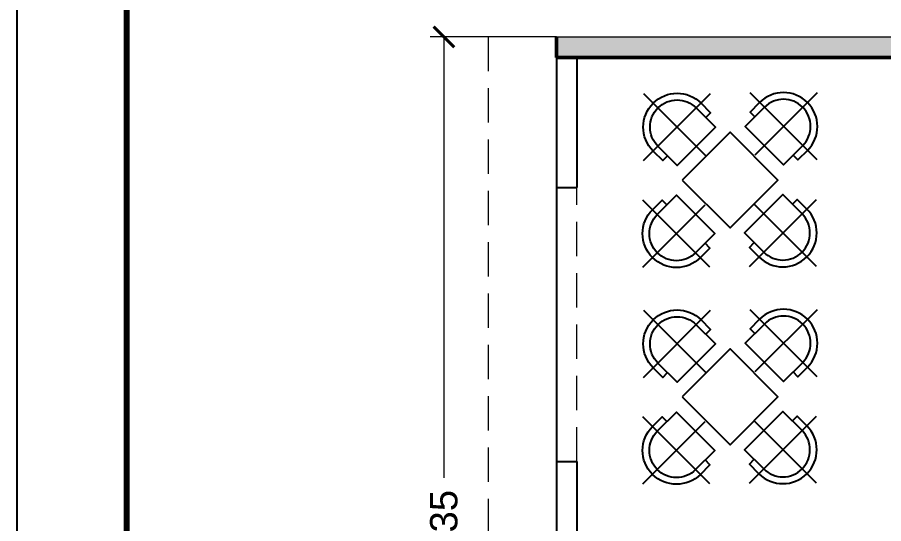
# Model space of a CAD drawing. Header units: millimetres. Extents: x 2999.9 to 3041.9, y 869.6 to 906.3.
# Drawn here: x 2999.88 to 3006.21, y 898.48 to 902.18 of the extents above; entities that cross this region are included whole.
import ezdxf

# ---------------------------------------------------------------- set-up
doc = ezdxf.new("R2010")
doc.units = ezdxf.units.MM
doc.linetypes.add('HIDDEN', pattern=[0.375, 0.25, -0.125])
doc.layers.add('01', color=8, linetype='Continuous', lineweight=9)
doc.layers.add('mori', color=166, linetype='Continuous', lineweight=30)
doc.layers.add('HA', color=8, linetype='Continuous')
doc.layers.add('N_THAY18', color=8, linetype='Continuous')
doc.styles.add('COTAS', font='arial.ttf')

# ---------------------------------------------------------------- blocks, each defined once
blk = doc.blocks.new('_ArchTick')
at = {"color": 0, "linetype": 'ByBlock', "const_width": 0.15}
blk.add_lwpolyline([(-0.5, -0.5), (0.5, 0.5)], dxfattribs=at)
blk = doc.blocks.new('GHE')
at = {"layer": 'N_THAY18'}
for points in [[(0, -650), (0, 0)], [(-200, -300), (-200, -100), (200, -100), (200, -300)], [(-250, -300), (-250, -200), (-200, -200)], [(200, -200), (250, -200), (250, -300)], [(-350, -300), (350, -300)]]:
    blk.add_lwpolyline(points, dxfattribs=at)
for radius in [250, 200]:
    blk.add_arc((0, -300), radius, 180, 0, dxfattribs=at)

msp = doc.modelspace()

# ---------------------------------------------------------------- linework, layer by layer
for p, q in [((2999.8782, 869.55), (2999.8782, 906.3131)), ((3003.8192, 901.8882), (3003.8192, 900.9378)), ((3003.9692, 901.8882), (3003.9692, 900.9378)), ((3003.8192, 900.9378), (3003.9692, 900.9378)), ((3003.8192, 900.9378), (3003.8192, 898.9378)), ((3003.8192, 898.9378), (3003.9692, 898.9378)), ((3003.8192, 898.9378), (3003.8192, 897.9875)), ((3003.9692, 898.9378), (3003.9692, 897.9875))]:
    msp.add_line(p, q)
at = {"lineweight": 80}
msp.add_line((3000.6782, 870.35), (3000.6782, 905.5131), dxfattribs=at)
at = {"color": 253, "linetype": 'HIDDEN', "lineweight": 0}
for p, q in [((3003.8192, 902.0382), (3003.3192, 902.0382)), ((3003.3192, 902.0382), (3003.3192, 897.8375)), ((3003.9692, 898.9378), (3003.9692, 900.9378))]:
    msp.add_line(p, q, dxfattribs=at)
at = {"linetype": 'Continuous'}
for points in [[(3003.8192, 901.8882), (3003.8192, 902.0382), (3007.6188, 901.8882)], [(3007.6188, 901.8882), (3003.8192, 902.0382), (3007.6188, 902.0382)]]:
    msp.add_solid(points, dxfattribs=at)
at = {"layer": '01', "transparency": 16777216}
for p, q in [((3003.6192, 902.0382), (3002.8967, 902.0382)), ((3002.9967, 902.0382), (3002.9967, 898.8167))]:
    msp.add_line(p, q, dxfattribs=at)
at = {"layer": 'mori', "color": 152, "lineweight": 20}
msp.add_line((3003.8192, 902.0382), (3038.7192, 902.0382), dxfattribs=at)
at = {"layer": 'mori', "color": 152, "lineweight": 40}
msp.add_line((3003.8192, 901.8882), (3003.8192, 902.0382), dxfattribs=at)
at = {"layer": 'mori', "color": 152, "lineweight": 50}
for p, q in [((3003.8192, 902.0382), (3003.8192, 901.8882)), ((3003.8192, 901.8882), (3007.6188, 901.8882)), ((3007.6188, 901.8882), (3003.9692, 901.8882))]:
    msp.add_line(p, q, dxfattribs=at)
at = {"layer": 'N_THAY18'}
for points in [[(3004.7382, 900.9929), (3005.0883, 900.6428), (3005.4383, 900.9929), (3005.0883, 901.3429)], [(3004.7382, 899.4093), (3005.0883, 899.0593), (3005.4383, 899.4093), (3005.0883, 899.7593)]]:
    msp.add_lwpolyline(points, close=True, dxfattribs=at)

# ---------------------------------------------------------------- block references
at = {"layer": '01', "transparency": 16777216, "xscale": 0.15, "yscale": 0.15, "zscale": 0.15, "rotation": 90}
msp.add_blockref('_ArchTick', (3002.9967, 902.0382), dxfattribs=at)
at = {"layer": 'HA', "yscale": 0.0009899999999790454, "zscale": 0.0009899999999790454}
for p, xscale, rotation in [((3004.9115, 901.1696), -0.0009899999999790454, 224.9999999997052), ((3005.2698, 901.1744), 0.0009899999999790454, 135.0000000002948), ((3004.9067, 900.8113), -0.0009899999999790454, 315.0000000002948), ((3005.265, 900.8161), 0.0009899999999790454, 44.99999999970522), ((3004.9115, 899.5861), -0.0009899999999790454, 224.9999999997052), ((3005.2698, 899.5908), 0.0009899999999790454, 135.0000000002948), ((3004.9067, 899.2278), -0.0009899999999790454, 315.0000000002948), ((3005.265, 899.2326), 0.0009899999999790454, 44.99999999970522)]:
    msp.add_blockref('GHE', p, dxfattribs=dict(at, xscale=xscale, rotation=rotation))

# ---------------------------------------------------------------- texts
at = {"layer": '01', "color": 11, "transparency": 16777216, "insert": (3002.9967, 898.4571), "char_height": 0.2, "attachment_point": 5, "rotation": 90, "style": 'COTAS'}
msp.add_mtext('\\A1;7.35', dxfattribs=at)

doc.saveas('drawing.dxf')
